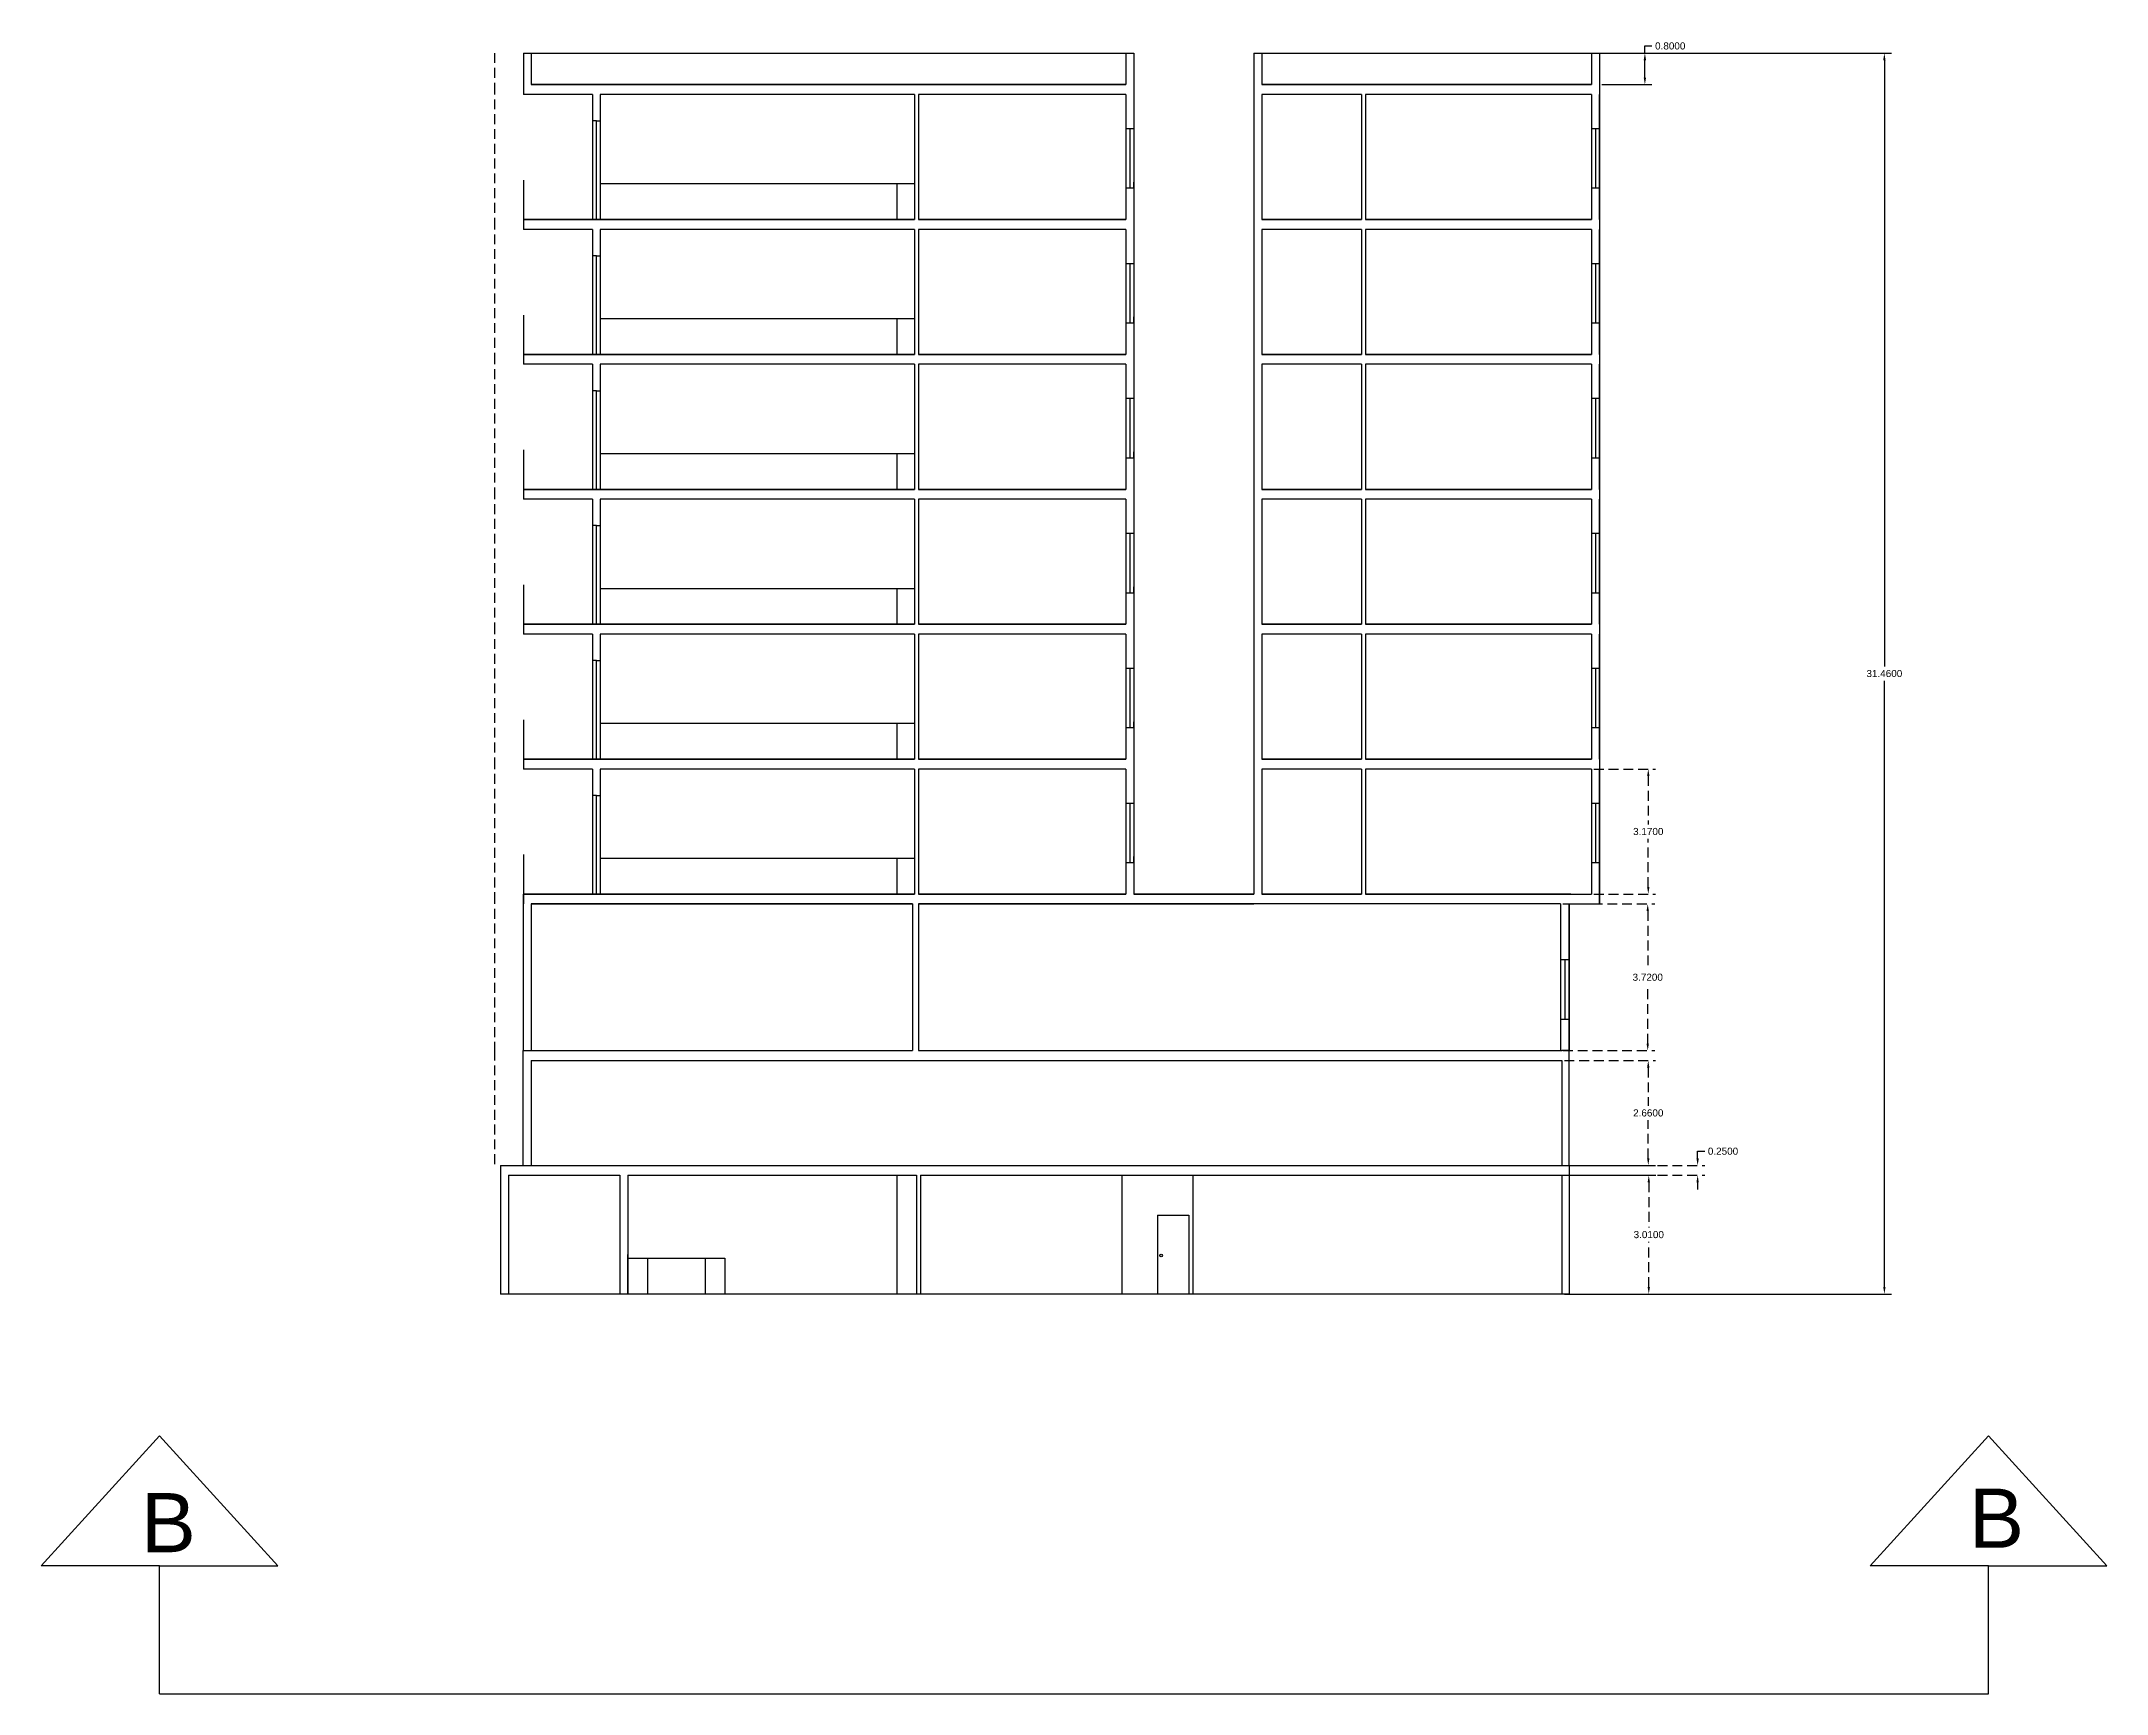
# Model space of a CAD drawing. Header units: inches. Extents: x 116 to 385, y -28932 to 7645.
# Drawn here: x 115.5 to 167.9, y -18.2 to 23.7 of the extents above; entities that cross this region are included whole.
import ezdxf

# ---------------------------------------------------------------- set-up
doc = ezdxf.new("R2010")
doc.units = ezdxf.units.IN
doc.header["$MEASUREMENT"] = 0
doc.linetypes.add('HIDDEN', pattern=[0.375, 0.25, -0.125])
doc.styles.get("Standard").update_dxf_attribs({"font": 'arial.ttf'})
doc.dimstyles.get("Standard").update_dxf_attribs({"dimtxt": 0.18, "dimasz": 0.18, "dimexe": 0.18, "dimexo": 0.0625, "dimgap": 0.09, "dimtad": 0, "dimtih": 1, "dimtoh": 1, "dimdec": 4, "dimzin": 0, "dimdsep": 46, "dimtxsty": 'Standard', "dimcen": 0.09, "dimadec": 0, "dimazin": 0, "dimtfac": 1, "dimtdec": 4, "dimtofl": 0, "dimtmove": 0, "dimatfit": 3, "dimfxl": 1, "dimtolj": 1, "dimtzin": 0, "dimarcsym": 0})

# ---------------------------------------------------------------- blocks, each defined once
blk = doc.blocks.new('*D347')
at = {"color": 0, "lineweight": -2, "transparency": 16777216}
for p, q in [((154.335, 23.386), (162.444, 23.386)), ((162.264, 23.206), (162.264, 7.838)), ((162.264, -7.894), (162.264, 7.474)), ((154.335, -8.074), (162.444, -8.074))]:
    blk.add_line(p, q, dxfattribs=at)
at = {"color": 0, "transparency": 16777216}
for points in [[(162.234, 23.206), (162.294, 23.206), (162.264, 23.386)], [(162.234, -7.894), (162.294, -7.894), (162.264, -8.074)]]:
    blk.add_solid(points, dxfattribs=at)
at = {"layer": 'Defpoints', "color": 0, "transparency": 16777216}
for p in [(154.272, 23.386), (162.264, 23.386), (154.272, -8.074)]:
    blk.add_point(p, dxfattribs=at)
at = {"color": 0, "transparency": 16777216, "insert": (162.264, 7.656), "char_height": 0.18, "attachment_point": 5}
blk.add_mtext('\\A1;31.4600', dxfattribs=at)
blk = doc.blocks.new('*D348')
at = {"color": 0, "linetype": 'HIDDEN', "lineweight": -2, "transparency": 16777216}
for p, q in [((154.149, -5.064), (156.469, -5.064)), ((156.289, -5.244), (156.289, -6.387)), ((156.289, -7.894), (156.289, -6.751)), ((154.149, -8.074), (156.469, -8.074))]:
    blk.add_line(p, q, dxfattribs=at)
at = {"color": 0, "linetype": 'HIDDEN', "transparency": 16777216}
for points in [[(156.259, -5.244), (156.319, -5.244), (156.289, -5.064)], [(156.259, -7.894), (156.319, -7.894), (156.289, -8.074)]]:
    blk.add_solid(points, dxfattribs=at)
at = {"layer": 'Defpoints', "color": 0, "linetype": 'HIDDEN', "transparency": 16777216}
for p in [(154.087, -5.064), (156.289, -5.064), (154.087, -8.074)]:
    blk.add_point(p, dxfattribs=at)
at = {"color": 0, "linetype": 'HIDDEN', "transparency": 16777216, "insert": (156.289, -6.569), "char_height": 0.18, "attachment_point": 5}
blk.add_mtext('\\A1;3.0100', dxfattribs=at)
blk = doc.blocks.new('*D349')
at = {"color": 0, "linetype": 'HIDDEN', "lineweight": -2, "transparency": 16777216}
for p, q in [((154.149, -2.154), (156.456, -2.154)), ((156.276, -2.334), (156.276, -3.302)), ((156.276, -4.634), (156.276, -3.666)), ((154.149, -4.814), (156.456, -4.814))]:
    blk.add_line(p, q, dxfattribs=at)
at = {"color": 0, "linetype": 'HIDDEN', "transparency": 16777216}
for points in [[(156.306, -2.334), (156.246, -2.334), (156.276, -2.154)], [(156.306, -4.634), (156.246, -4.634), (156.276, -4.814)]]:
    blk.add_solid(points, dxfattribs=at)
at = {"layer": 'Defpoints', "color": 0, "linetype": 'HIDDEN', "transparency": 16777216}
for p in [(154.087, -2.154), (156.276, -2.154), (154.087, -4.814)]:
    blk.add_point(p, dxfattribs=at)
at = {"color": 0, "linetype": 'HIDDEN', "transparency": 16777216, "insert": (156.276, -3.484), "char_height": 0.18, "attachment_point": 5}
blk.add_mtext('\\A1;2.6600', dxfattribs=at)
blk = doc.blocks.new('*D350')
at = {"color": 0, "linetype": 'HIDDEN', "lineweight": -2, "transparency": 16777216}
for p, q in [((154.113, 1.816), (156.442, 1.816)), ((156.262, 1.636), (156.262, 0.138)), ((156.262, -1.724), (156.262, -0.226)), ((154.113, -1.904), (156.442, -1.904))]:
    blk.add_line(p, q, dxfattribs=at)
at = {"color": 0, "linetype": 'HIDDEN', "transparency": 16777216}
for points in [[(156.232, 1.636), (156.292, 1.636), (156.262, 1.816)], [(156.232, -1.724), (156.292, -1.724), (156.262, -1.904)]]:
    blk.add_solid(points, dxfattribs=at)
at = {"layer": 'Defpoints', "color": 0, "linetype": 'HIDDEN', "transparency": 16777216}
for p in [(154.05, 1.816), (156.262, 1.816), (154.05, -1.904)]:
    blk.add_point(p, dxfattribs=at)
at = {"color": 0, "linetype": 'HIDDEN', "transparency": 16777216, "insert": (156.262, -0.044), "char_height": 0.18, "attachment_point": 5}
blk.add_mtext('\\A1;3.7200', dxfattribs=at)
blk = doc.blocks.new('*D351')
at = {"color": 0, "linetype": 'HIDDEN', "lineweight": -2, "transparency": 16777216}
for p, q in [((154.896, 5.236), (156.456, 5.236)), ((156.276, 5.056), (156.276, 3.833)), ((156.276, 2.246), (156.276, 3.469)), ((154.896, 2.066), (156.456, 2.066))]:
    blk.add_line(p, q, dxfattribs=at)
at = {"color": 0, "linetype": 'HIDDEN', "transparency": 16777216}
for points in [[(156.246, 5.056), (156.306, 5.056), (156.276, 5.236)], [(156.246, 2.246), (156.306, 2.246), (156.276, 2.066)]]:
    blk.add_solid(points, dxfattribs=at)
at = {"layer": 'Defpoints', "color": 0, "linetype": 'HIDDEN', "transparency": 16777216}
for p in [(154.834, 5.236), (156.276, 5.236), (154.834, 2.066)]:
    blk.add_point(p, dxfattribs=at)
at = {"color": 0, "linetype": 'HIDDEN', "transparency": 16777216, "insert": (156.276, 3.651), "char_height": 0.18, "attachment_point": 5}
blk.add_mtext('\\A1;3.1700', dxfattribs=at)
blk = doc.blocks.new('*D352')
at = {"color": 0, "lineweight": -2, "transparency": 16777216}
for p, q in [((155.099, 23.386), (156.37, 23.386)), ((156.19, 23.386), (156.19, 23.566)), ((156.19, 23.566), (156.37, 23.566)), ((156.19, 22.766), (156.19, 23.206)), ((155.099, 22.586), (156.37, 22.586))]:
    blk.add_line(p, q, dxfattribs=at)
at = {"color": 0, "transparency": 16777216}
for points in [[(156.16, 23.206), (156.22, 23.206), (156.19, 23.386)], [(156.16, 22.766), (156.22, 22.766), (156.19, 22.586)]]:
    blk.add_solid(points, dxfattribs=at)
at = {"layer": 'Defpoints', "color": 0, "transparency": 16777216}
for p in [(155.037, 23.386), (156.19, 23.386), (155.037, 22.586)]:
    blk.add_point(p, dxfattribs=at)
at = {"color": 0, "transparency": 16777216, "insert": (156.833, 23.566), "char_height": 0.18, "attachment_point": 5}
blk.add_mtext('\\A1;0.8000', dxfattribs=at)
blk = doc.blocks.new('*D353')
at = {"color": 0, "linetype": 'HIDDEN', "lineweight": -2, "transparency": 16777216}
for p, q in [((157.528, -4.634), (157.528, -4.454)), ((157.528, -4.454), (157.708, -4.454)), ((146.014, -4.814), (157.708, -4.814)), ((146.014, -5.064), (157.708, -5.064)), ((157.528, -5.244), (157.528, -5.424))]:
    blk.add_line(p, q, dxfattribs=at)
at = {"color": 0, "linetype": 'HIDDEN', "transparency": 16777216}
for points in [[(157.498, -4.634), (157.558, -4.634), (157.528, -4.814)], [(157.498, -5.244), (157.558, -5.244), (157.528, -5.064)]]:
    blk.add_solid(points, dxfattribs=at)
at = {"layer": 'Defpoints', "color": 0, "linetype": 'HIDDEN', "transparency": 16777216}
for p in [(145.951, -4.814), (145.951, -5.064), (157.528, -4.814)]:
    blk.add_point(p, dxfattribs=at)
at = {"color": 0, "linetype": 'HIDDEN', "transparency": 16777216, "insert": (158.172, -4.454), "char_height": 0.18, "attachment_point": 5}
blk.add_mtext('\\A1;0.2500', dxfattribs=at)

msp = doc.modelspace()

# ---------------------------------------------------------------- linework, layer by layer
at = {"linetype": 'HIDDEN'}
for p, q in [((127.01534, 23.38591), (127.01534, 22.58591)), ((127.01534, 22.58591), (127.01534, 19.16591)), ((127.01534, 19.16591), (127.01534, 15.74591)), ((127.01534, 15.74591), (127.01534, 12.32591)), ((127.01534, 12.32591), (127.01534, 8.90591)), ((127.01534, 8.90591), (127.01534, 5.48591)), ((127.01534, 5.48591), (127.01534, 2.06591)), ((127.01534, 2.06591), (127.01534, -1.90409)), ((127.01534, -1.90409), (127.01534, -4.81409))]:
    msp.add_line(p, q, dxfattribs=at)
for p, q in [((127.74593, 23.38591), (127.74593, 22.58591)), ((127.74593, 23.38591), (143.22593, 23.38591)), ((127.94593, 23.38591), (127.94593, 22.58591)), ((143.02593, 23.38591), (143.02593, 22.58591)), ((143.22593, 23.38591), (143.22593, 22.58591)), ((146.27593, 23.38591), (155.03657, 23.38591)), ((146.27593, 23.38591), (146.27593, 22.58591)), ((146.47593, 23.38591), (146.47593, 22.58591)), ((154.83374, 23.38591), (154.83374, 22.58591)), ((155.03657, 23.38591), (155.03657, 22.58591)), ((127.74578, 22.58591), (127.74578, 22.33591)), ((127.74593, 22.58591), (127.74578, 22.58591)), ((127.94593, 22.58591), (143.02593, 22.58591)), ((143.02593, 22.58591), (127.94593, 22.58591)), ((143.22793, 22.58591), (143.22593, 22.58591)), ((143.22793, 22.58591), (143.22793, 19.16591)), ((146.27593, 22.58591), (146.27593, 19.16591)), ((154.83374, 22.58591), (146.47593, 22.58591)), ((146.47593, 22.58591), (154.83374, 22.58591)), ((155.03657, 22.58591), (155.03657, 19.16591)), ((129.49793, 22.33591), (127.74578, 22.33591)), ((129.49793, 22.33591), (129.49793, 19.16591)), ((137.66793, 22.33591), (129.69793, 22.33591)), ((129.69793, 22.33591), (129.69793, 19.16591)), ((137.66793, 22.33591), (137.66793, 19.16591)), ((143.02793, 22.33591), (137.76793, 22.33591)), ((137.76793, 22.33591), (137.76793, 19.16591)), ((143.02793, 22.33591), (143.02793, 19.16591)), ((149.00593, 22.33591), (146.47593, 22.33591)), ((146.47593, 22.33591), (146.47593, 19.16591)), ((149.00593, 22.33591), (149.00593, 19.16591)), ((154.83374, 22.33591), (149.10593, 22.33591)), ((149.10593, 22.33591), (149.10593, 19.16591)), ((154.83374, 22.33591), (154.83374, 19.16591)), ((155.03657, 19.16591), (155.03657, 22.33591)), ((129.59793, 21.66591), (129.49793, 21.66591)), ((129.59793, 19.16591), (129.59793, 21.66591)), ((129.59793, 21.66591), (129.69793, 21.66591)), ((143.22793, 21.46591), (143.02793, 21.46591)), ((143.12793, 21.46591), (143.12793, 19.96591)), ((155.03657, 21.46591), (154.83374, 21.46591)), ((154.93515, 21.46591), (154.93515, 19.96591)), ((155.03657, 19.96591), (155.03657, 21.46591)), ((127.74578, 20.16591), (127.74578, 19.16591)), ((129.69793, 20.07591), (137.21593, 20.07591)), ((137.21593, 20.07591), (137.21593, 19.16591)), ((137.21593, 20.07591), (137.66793, 20.07591)), ((143.02793, 19.96591), (143.22793, 19.96591)), ((143.22793, 19.96591), (143.22793, 20.11591)), ((154.83374, 19.96591), (155.03657, 19.96591)), ((127.74578, 19.16591), (129.49793, 19.16591)), ((127.74578, 19.16591), (127.74578, 18.91591)), ((137.66793, 19.16591), (127.74578, 19.16591)), ((129.49793, 18.91591), (127.74578, 18.91591)), ((129.49793, 19.16591), (129.69793, 19.16591)), ((129.49793, 18.91591), (129.49793, 15.74591)), ((129.69793, 19.16591), (137.66793, 19.16591)), ((137.66793, 18.91591), (129.69793, 18.91591)), ((129.69793, 18.91591), (129.69793, 15.74591)), ((137.66793, 18.91591), (137.66793, 15.74591)), ((143.02793, 19.16591), (137.76793, 19.16591)), ((137.76793, 19.16591), (143.02793, 19.16591)), ((143.02793, 18.91591), (137.76793, 18.91591)), ((137.76793, 18.91591), (137.76793, 15.74591)), ((143.02793, 18.91591), (143.02793, 15.74591)), ((143.22793, 19.16591), (143.22793, 15.74591)), ((146.27593, 19.16591), (146.27593, 15.74591)), ((146.47593, 19.16591), (149.00593, 19.16591)), ((149.00593, 19.16591), (146.47593, 19.16591)), ((149.00593, 18.91591), (146.47593, 18.91591)), ((146.47593, 18.91591), (146.47593, 15.74591)), ((149.00593, 18.91591), (149.00593, 15.74591)), ((154.83374, 19.16591), (149.10593, 19.16591)), ((149.10593, 19.16591), (154.83374, 19.16591)), ((154.83374, 18.91591), (149.10593, 18.91591)), ((149.10593, 18.91591), (149.10593, 15.74591)), ((154.83374, 18.91591), (154.83374, 15.74591)), ((155.03657, 19.16591), (155.03657, 15.74591)), ((155.03657, 15.74591), (155.03657, 18.91591)), ((129.59793, 18.24591), (129.49793, 18.24591)), ((129.59793, 15.74591), (129.59793, 18.24591)), ((129.59793, 18.24591), (129.69793, 18.24591)), ((143.22793, 18.04591), (143.02793, 18.04591)), ((143.12793, 18.04591), (143.12793, 16.54591)), ((155.03657, 18.04591), (154.83374, 18.04591)), ((154.93515, 18.04591), (154.93515, 16.54591)), ((155.03657, 16.54591), (155.03657, 18.04591)), ((127.74578, 16.74591), (127.74578, 15.74591)), ((129.69793, 16.65591), (137.21593, 16.65591)), ((137.21593, 16.65591), (137.21593, 15.74591)), ((137.21593, 16.65591), (137.66793, 16.65591)), ((143.02793, 16.54591), (143.22793, 16.54591)), ((143.22793, 16.54591), (143.22793, 16.69591)), ((154.83374, 16.54591), (155.03657, 16.54591)), ((127.74578, 15.74591), (129.49793, 15.74591)), ((127.74578, 15.74591), (127.74578, 15.49591)), ((137.66793, 15.74591), (127.74578, 15.74591)), ((129.49793, 15.74591), (129.69793, 15.74591)), ((129.69793, 15.74591), (137.66793, 15.74591)), ((143.02793, 15.74591), (137.76793, 15.74591)), ((137.76793, 15.74591), (143.02793, 15.74591)), ((143.22793, 15.74591), (143.22793, 12.32591)), ((146.27593, 15.74591), (146.27593, 12.32591)), ((146.47593, 15.74591), (149.00593, 15.74591)), ((149.00593, 15.74591), (146.47593, 15.74591)), ((154.83374, 15.74591), (149.10593, 15.74591)), ((149.10593, 15.74591), (154.83374, 15.74591)), ((155.03657, 15.74591), (155.03657, 12.32591)), ((129.49793, 15.49591), (127.74578, 15.49591)), ((129.49793, 15.49591), (129.49793, 12.32591)), ((137.66793, 15.49591), (129.69793, 15.49591)), ((129.69793, 15.49591), (129.69793, 12.32591)), ((137.66793, 15.49591), (137.66793, 12.32591)), ((143.02793, 15.49591), (137.76793, 15.49591)), ((137.76793, 15.49591), (137.76793, 12.32591)), ((143.02793, 15.49591), (143.02793, 12.32591)), ((149.00593, 15.49591), (146.47593, 15.49591)), ((146.47593, 15.49591), (146.47593, 12.32591)), ((149.00593, 15.49591), (149.00593, 12.32591)), ((154.83374, 15.49591), (149.10593, 15.49591)), ((149.10593, 15.49591), (149.10593, 12.32591)), ((154.83374, 15.49591), (154.83374, 12.32591)), ((155.03657, 12.32591), (155.03657, 15.49591)), ((129.59793, 14.82591), (129.49793, 14.82591)), ((129.59793, 12.32591), (129.59793, 14.82591)), ((129.59793, 14.82591), (129.69793, 14.82591)), ((143.22793, 14.62591), (143.02793, 14.62591)), ((143.12793, 14.62591), (143.12793, 13.12591)), ((155.03657, 14.62591), (154.83374, 14.62591)), ((154.93515, 14.62591), (154.93515, 13.12591)), ((155.03657, 13.12591), (155.03657, 14.62591)), ((127.74578, 13.32591), (127.74578, 12.32591)), ((129.69793, 13.23591), (137.21593, 13.23591)), ((137.21593, 13.23591), (137.21593, 12.32591)), ((137.21593, 13.23591), (137.66793, 13.23591)), ((143.02793, 13.12591), (143.22793, 13.12591)), ((143.22793, 13.12591), (143.22793, 13.27591)), ((154.83374, 13.12591), (155.03657, 13.12591)), ((127.74578, 12.32591), (129.49793, 12.32591)), ((127.74578, 12.32591), (127.74578, 12.07591)), ((137.66793, 12.32591), (127.74578, 12.32591)), ((129.49793, 12.07591), (127.74578, 12.07591)), ((129.49793, 12.32591), (129.69793, 12.32591)), ((129.49793, 12.07591), (129.49793, 8.90591)), ((129.69793, 12.32591), (137.66793, 12.32591)), ((137.66793, 12.07591), (129.69793, 12.07591)), ((129.69793, 12.07591), (129.69793, 8.90591)), ((137.66793, 12.07591), (137.66793, 8.90591)), ((143.02793, 12.32591), (137.76793, 12.32591)), ((137.76793, 12.32591), (143.02793, 12.32591)), ((143.02793, 12.07591), (137.76793, 12.07591)), ((137.76793, 12.07591), (137.76793, 8.90591)), ((143.02793, 12.07591), (143.02793, 8.90591)), ((143.22793, 12.32591), (143.22793, 8.90591)), ((146.27593, 12.32591), (146.27593, 8.90591)), ((146.47593, 12.32591), (149.00593, 12.32591)), ((149.00593, 12.32591), (146.47593, 12.32591)), ((149.00593, 12.07591), (146.47593, 12.07591)), ((146.47593, 12.07591), (146.47593, 8.90591)), ((149.00593, 12.07591), (149.00593, 8.90591)), ((154.83374, 12.32591), (149.10593, 12.32591)), ((149.10593, 12.32591), (154.83374, 12.32591)), ((154.83374, 12.07591), (149.10593, 12.07591)), ((149.10593, 12.07591), (149.10593, 8.90591)), ((154.83374, 12.07591), (154.83374, 8.90591)), ((155.03657, 12.32591), (155.03657, 8.90591)), ((155.03657, 8.90591), (155.03657, 12.07591)), ((129.59793, 11.40591), (129.49793, 11.40591)), ((129.59793, 8.90591), (129.59793, 11.40591)), ((129.59793, 11.40591), (129.69793, 11.40591)), ((143.22793, 11.20591), (143.02793, 11.20591)), ((143.12793, 11.20591), (143.12793, 9.70591)), ((155.03657, 11.20591), (154.83374, 11.20591)), ((154.93515, 11.20591), (154.93515, 9.70591)), ((155.03657, 9.70591), (155.03657, 11.20591)), ((127.74578, 9.90591), (127.74578, 8.90591)), ((129.69793, 9.81591), (137.21593, 9.81591)), ((137.21593, 9.81591), (137.21593, 8.90591)), ((137.21593, 9.81591), (137.66793, 9.81591)), ((143.02793, 9.70591), (143.22793, 9.70591)), ((143.22793, 9.70591), (143.22793, 9.85591)), ((154.83374, 9.70591), (155.03657, 9.70591)), ((127.74578, 8.90591), (129.49793, 8.90591)), ((127.74578, 8.90591), (127.74578, 8.65591)), ((137.66793, 8.90591), (127.74578, 8.90591)), ((129.49793, 8.90591), (129.69793, 8.90591)), ((129.69793, 8.90591), (137.66793, 8.90591)), ((143.02793, 8.90591), (137.76793, 8.90591)), ((137.76793, 8.90591), (143.02793, 8.90591)), ((143.22793, 8.90591), (143.22793, 5.48591)), ((146.27593, 8.90591), (146.27593, 5.48591)), ((146.47593, 8.90591), (149.00593, 8.90591)), ((146.47593, 8.90591), (149.00593, 8.90591)), ((149.00593, 8.90591), (146.47593, 8.90591)), ((154.83374, 8.90591), (149.10593, 8.90591)), ((149.10593, 8.90591), (154.83374, 8.90591)), ((149.10593, 8.90591), (154.83374, 8.90591)), ((155.03657, 8.90591), (155.03657, 5.48591)), ((129.49793, 8.65591), (127.74578, 8.65591)), ((129.49793, 8.65591), (129.49793, 5.48591)), ((137.66793, 8.65591), (129.69793, 8.65591)), ((129.69793, 8.65591), (129.69793, 5.48591)), ((137.66793, 8.65591), (137.66793, 5.48591)), ((143.02793, 8.65591), (137.76793, 8.65591)), ((137.76793, 8.65591), (137.76793, 5.48591)), ((143.02793, 8.65591), (143.02793, 5.48591)), ((149.00593, 8.65591), (146.47593, 8.65591)), ((146.47593, 8.65591), (146.47593, 5.48591)), ((149.00593, 8.65591), (149.00593, 5.48591)), ((154.83374, 8.65591), (149.10593, 8.65591)), ((149.10593, 8.65591), (149.10593, 5.48591)), ((154.83374, 8.65591), (154.83374, 5.48591)), ((155.03657, 5.48591), (155.03657, 8.65591)), ((129.59793, 7.98591), (129.49793, 7.98591)), ((129.59793, 5.48591), (129.59793, 7.98591)), ((129.59793, 7.98591), (129.69793, 7.98591)), ((143.22793, 7.78591), (143.02793, 7.78591)), ((143.12793, 7.78591), (143.12793, 6.28591)), ((155.03657, 7.78591), (154.83374, 7.78591)), ((154.93515, 7.78591), (154.93515, 6.28591)), ((155.03657, 6.28591), (155.03657, 7.78591)), ((127.74578, 6.48591), (127.74578, 5.48591)), ((129.69793, 6.39591), (137.21593, 6.39591)), ((137.21593, 6.39591), (137.21593, 5.48591)), ((137.21593, 6.39591), (137.66793, 6.39591)), ((143.02793, 6.28591), (143.22793, 6.28591)), ((143.22793, 6.28591), (143.22793, 6.43591)), ((154.83374, 6.28591), (155.03657, 6.28591)), ((127.74578, 5.48591), (129.49793, 5.48591)), ((127.74578, 5.48591), (127.74578, 5.23591)), ((137.66793, 5.48591), (127.74578, 5.48591)), ((129.49793, 5.48591), (129.69793, 5.48591)), ((129.69793, 5.48591), (137.66793, 5.48591)), ((143.02793, 5.48591), (137.76793, 5.48591)), ((137.76793, 5.48591), (143.02793, 5.48591)), ((143.22793, 5.48591), (143.22793, 2.06591)), ((146.27593, 5.48591), (146.27593, 2.06591)), ((146.47593, 5.48591), (149.00593, 5.48591)), ((146.47593, 5.48591), (149.00593, 5.48591)), ((149.00593, 5.48591), (146.47593, 5.48591)), ((154.83374, 5.48591), (149.10593, 5.48591)), ((149.10593, 5.48591), (154.83374, 5.48591)), ((149.10593, 5.48591), (154.83374, 5.48591)), ((155.03657, 5.48591), (155.03657, 1.81591)), ((129.49793, 5.23591), (127.74578, 5.23591)), ((129.49793, 5.23591), (129.49793, 2.06591)), ((137.66793, 5.23591), (129.69793, 5.23591)), ((129.69793, 5.23591), (129.69793, 2.06591)), ((137.66793, 5.23591), (137.66793, 2.06591)), ((143.02793, 5.23591), (137.76793, 5.23591)), ((137.76793, 5.23591), (137.76793, 2.06591)), ((143.02793, 5.23591), (143.02793, 2.06591)), ((149.00593, 5.23591), (146.47593, 5.23591)), ((146.47593, 5.23591), (146.47593, 2.06591)), ((149.00593, 5.23591), (149.00593, 2.06591)), ((154.83374, 5.23591), (149.10593, 5.23591)), ((149.10593, 5.23591), (149.10593, 2.06591)), ((154.83374, 5.23591), (154.83374, 2.06591)), ((155.03657, 1.81591), (155.03657, 5.23591)), ((129.59793, 4.56591), (129.49793, 4.56591)), ((129.59793, 2.06591), (129.59793, 4.56591)), ((129.59793, 4.56591), (129.69793, 4.56591)), ((143.22793, 4.36591), (143.02793, 4.36591)), ((143.12793, 4.36591), (143.12793, 2.86591)), ((155.03657, 4.36591), (154.83374, 4.36591)), ((154.93515, 4.36591), (154.93515, 2.86591)), ((155.03657, 2.86591), (155.03657, 4.36591)), ((127.74578, 3.06591), (127.74578, 1.81591)), ((129.69793, 2.97591), (137.21593, 2.97591)), ((137.21593, 2.97591), (137.21593, 2.06591)), ((137.21593, 2.97591), (137.66793, 2.97591)), ((143.02793, 2.86591), (143.22793, 2.86591)), ((143.22793, 2.86591), (143.22793, 3.01591)), ((154.83374, 2.86591), (155.03657, 2.86591)), ((127.74538, 2.06591), (127.74538, -1.90409)), ((137.66793, 2.06591), (127.74538, 2.06591)), ((127.74578, 2.06591), (129.49793, 2.06591)), ((127.94538, 1.81591), (129.69793, 1.81591)), ((137.61793, 1.81591), (127.94538, 1.81591)), ((127.94538, 1.81591), (127.94538, -1.90409)), ((129.49793, 2.06591), (129.69793, 2.06591)), ((129.69793, 2.06591), (137.66793, 2.06591)), ((129.69793, 1.81591), (137.61793, 1.81591)), ((137.61793, 1.81591), (137.61793, -1.90409)), ((137.76793, 2.06591), (143.02793, 2.06591)), ((143.02793, 2.06591), (137.76793, 2.06591)), ((154.05012, 1.81591), (137.76793, 1.81591)), ((137.76793, 1.81591), (137.76793, -1.90409)), ((137.76793, 1.81591), (146.27593, 1.81591)), ((143.22793, 2.06591), (146.27593, 2.06591)), ((146.27593, 2.06591), (143.22793, 2.06591)), ((146.47593, 2.06591), (149.00593, 2.06591)), ((149.00593, 2.06591), (146.47593, 2.06591)), ((149.10593, 2.06591), (154.83374, 2.06591)), ((154.30884, 2.06591), (149.10593, 2.06591)), ((154.05012, 1.81591), (154.05012, -1.90409)), ((154.27234, 1.81591), (155.03657, 1.81591)), ((154.27234, 1.81591), (154.27234, -1.90409)), ((154.27234, -1.90409), (154.27234, 1.81591)), ((154.27234, 0.39591), (154.05012, 0.39591)), ((154.16123, 0.39591), (154.16123, -1.10409)), ((154.27234, -1.10409), (154.27234, 0.39591)), ((154.05012, -1.10409), (154.27234, -1.10409)), ((127.74538, -4.81409), (127.74538, -1.90409)), ((127.74538, -1.90409), (127.94538, -1.90409)), ((127.94538, -1.90409), (137.61793, -1.90409)), ((127.94538, -1.90409), (137.61793, -1.90409)), ((137.76793, -1.90409), (154.08662, -1.90409)), ((137.76793, -1.90409), (154.05012, -1.90409)), ((154.27234, -1.90409), (154.08662, -1.90409)), ((154.27234, -4.81409), (154.27234, -1.90409)), ((154.27234, -1.90409), (154.30884, -1.90409)), ((127.94538, -2.15409), (127.94538, -4.81409)), ((127.94538, -2.15409), (154.08662, -2.15409)), ((154.08662, -2.15409), (154.08662, -4.81409)), ((127.17024, -4.81409), (154.08662, -4.81409)), ((127.17024, -4.81409), (127.17024, -5.06409)), ((127.17024, -5.06409), (127.17024, -8.07409)), ((127.3703, -5.06409), (130.19594, -5.06409)), ((127.3703, -5.06409), (127.3703, -8.07409)), ((127.74538, -4.81409), (154.08662, -4.81409)), ((130.19594, -5.06409), (130.19594, -8.07409)), ((130.39594, -5.06409), (137.71594, -5.06409)), ((130.39594, -5.06409), (130.39594, -8.07409)), ((137.21594, -5.06409), (137.21594, -8.07409)), ((137.71594, -5.06409), (137.71594, -8.07409)), ((137.81594, -5.06409), (154.08664, -5.06409)), ((137.81594, -5.06409), (137.81594, -8.07409)), ((142.92794, -5.06409), (142.92794, -8.07409)), ((144.72794, -5.06409), (144.72794, -8.07409)), ((154.08664, -5.06409), (154.08664, -8.07409)), ((154.27236, -4.81409), (154.27236, -5.06409)), ((154.27236, -5.06409), (154.27236, -8.07409)), ((143.82794, -6.07409), (144.62794, -6.07409)), ((143.82794, -6.07409), (143.82794, -8.07409)), ((144.62794, -6.07409), (144.62794, -8.07409)), ((130.39594, -8.07409), (130.39594, -7.07409)), ((130.39594, -7.16409), (132.85594, -7.16409)), ((130.89594, -7.16409), (130.89594, -8.07409)), ((132.35594, -7.16409), (132.35594, -8.07409)), ((132.85594, -7.16409), (132.85594, -8.07409)), ((154.27236, -8.07409), (127.17024, -8.07409)), ((115.52051, -14.96428), (118.52051, -11.67176)), ((121.52051, -14.96428), (118.52051, -11.67176)), ((161.90249, -14.96428), (164.90249, -11.67176)), ((167.90249, -14.96428), (164.90249, -11.67176)), ((118.52051, -14.96428), (115.52051, -14.96428)), ((118.52051, -18.20565), (118.52051, -14.96428)), ((118.52051, -14.96428), (121.52051, -14.96428)), ((164.90249, -14.96428), (161.90249, -14.96428)), ((164.90249, -18.20565), (164.90249, -14.96428)), ((164.90249, -14.96428), (167.90249, -14.96428)), ((118.52051, -18.20565), (164.90249, -18.20565))]:
    msp.add_line(p, q)
msp.add_circle((143.91981, -7.09846), 0.03288)

# ---------------------------------------------------------------- texts
at = {"char_height": 1.5, "attachment_point": 1}
for insert in [(164.4098, -13.00751), (118.04351, -13.11947)]:
    msp.add_mtext_dynamic_manual_height_columns('B', width=1.1155648, gutter_width=1, heights=[0], dxfattribs=dict(at, insert=insert))

# ---------------------------------------------------------------- dimensions: what is measured, and where the dimension line sits
for base, p1, p2, picture, middle in [((156.19008, 23.38591), (155.03657, 22.58591), (155.03657, 23.38591), '*D352', (156.8334, 23.56591)), ((162.26427, 23.38591), (154.27236, -8.07409), (154.27236, 23.38591), '*D347', (162.26427, 7.65591))]:
    dim = msp.add_linear_dim(base=base, p1=p1, p2=p2, angle=90, dimstyle='Standard')
    dim.commit()
    dim.dimension.update_dxf_attribs({"geometry": picture, "text_midpoint": middle})
at = {"linetype": 'HIDDEN'}
for base, p1, p2, picture, middle in [((156.27644, 5.23591), (154.83374, 2.06591), (154.83374, 5.23591), '*D351', (156.27644, 3.65091)), ((157.52831, -4.81409), (145.95129, -5.06409), (145.95129, -4.81409), '*D353', (158.17163, -4.45409)), ((156.28919, -5.06409), (154.08664, -8.07409), (154.08664, -5.06409), '*D348', (156.28919, -6.56909))]:
    dim = msp.add_linear_dim(base=base, p1=p1, p2=p2, angle=90, dimstyle='Standard', dxfattribs=at)
    dim.commit()
    dim.dimension.update_dxf_attribs({"geometry": picture, "text_midpoint": middle})
for p1, p2, distance, picture, middle in [((154.05012, -1.90409), (154.05012, 1.81591), -2.21178, '*D350', (156.2619, -0.04409)), ((154.08664, -4.81409), (154.08662, -2.15409), -2.1891, '*D349', (156.27573, -3.48408))]:
    dim = msp.add_aligned_dim(p1=p1, p2=p2, distance=distance, dimstyle='Standard', dxfattribs=at)
    dim.commit()
    dim.dimension.update_dxf_attribs({"geometry": picture, "text_midpoint": middle})

doc.saveas('drawing.dxf')
